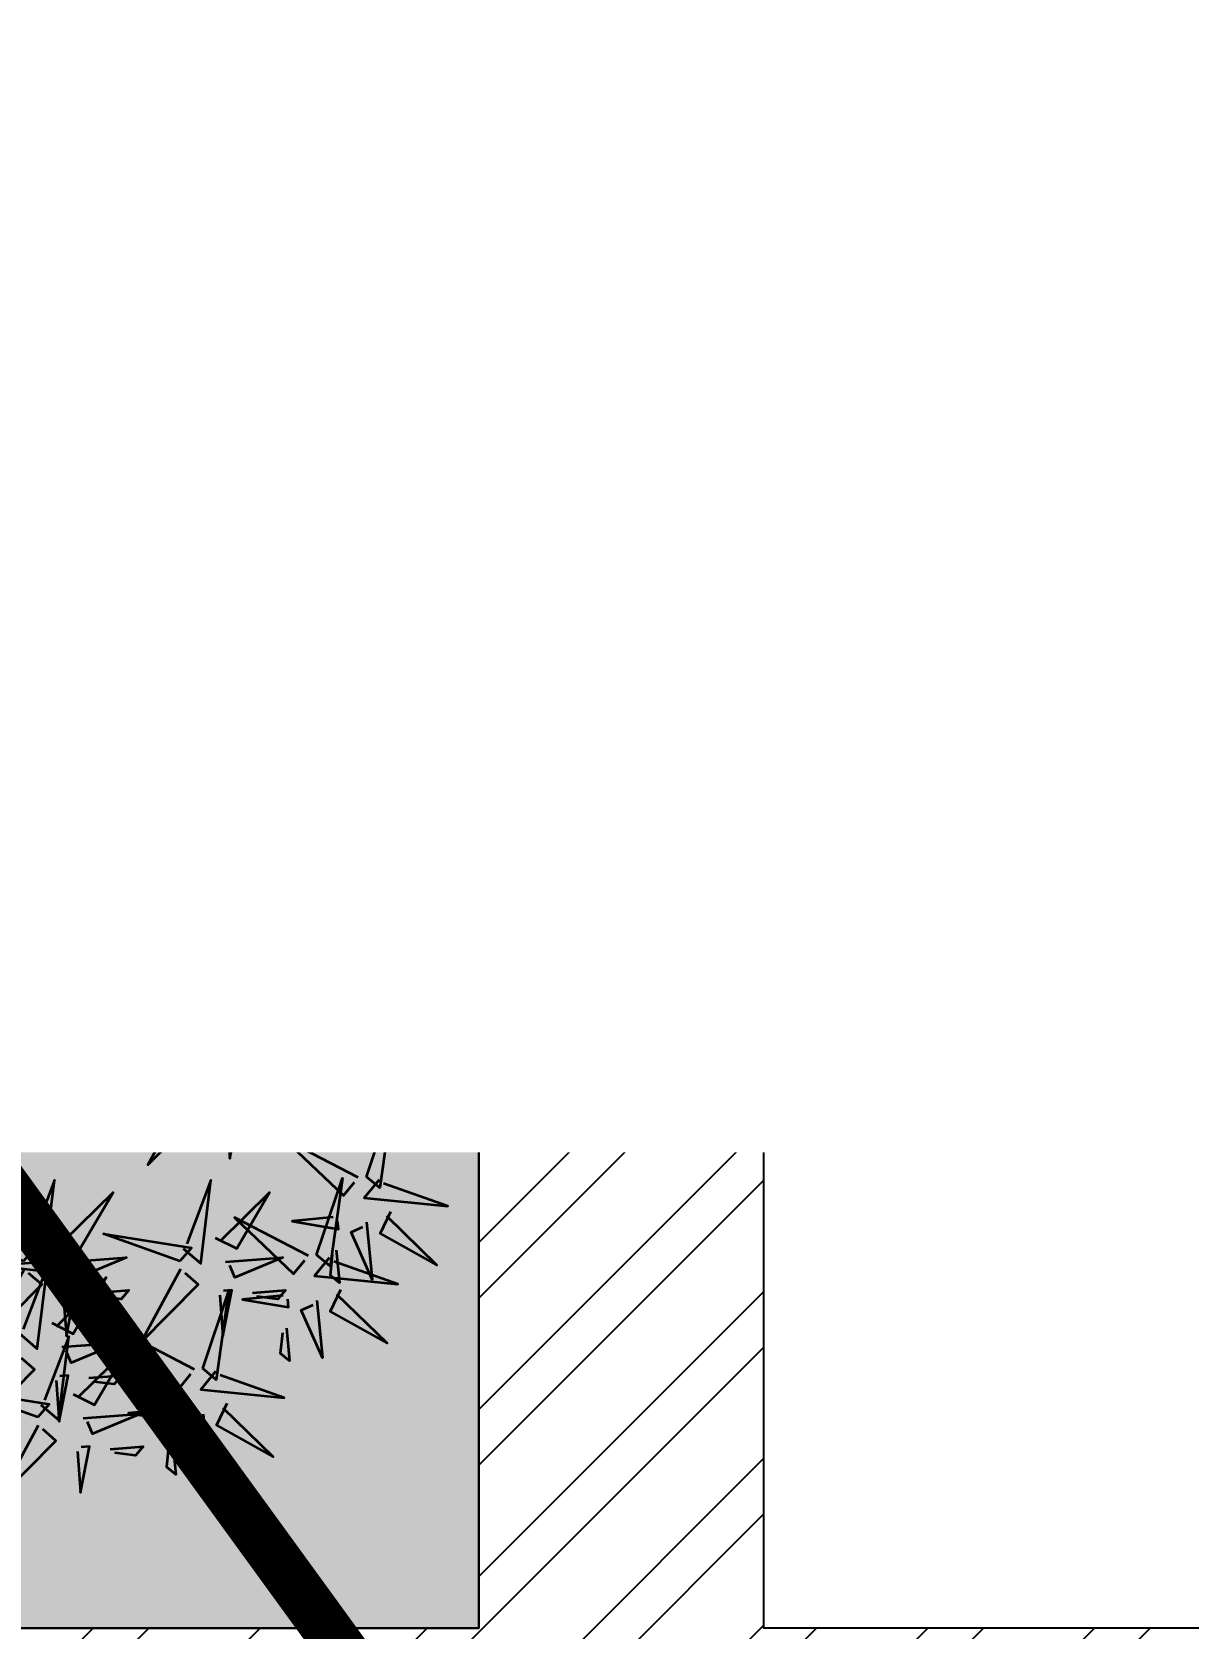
# Model space of a CAD drawing. Header units: millimetres. Extents: x -176651 to 424033, y -469666 to 486614.
# Drawn here: x 225212 to 226145, y 88100 to 89388 of the extents above; entities that cross this region are included whole.
import ezdxf
from ezdxf import colors
from ezdxf.entities.mleader import LeaderData, LeaderLine
from ezdxf.math import Vec2, Vec3

# ---------------------------------------------------------------- set-up
doc = ezdxf.new("R2010")
doc.units = ezdxf.units.MM
doc.set_wipeout_variables(frame=1)
doc.linetypes.add('1625W-Roof Plan$0$DASHED', pattern=[0.75, 0.5, -0.25])
for name, color, linetype in [('1625_West Villa$0$ad-Elevation 10', 8, 'Continuous'), ('1625_West Villa$0$ad-Furniture', 8, 'Continuous'), ('1625_West Villa$0$ad-Verandah', 8, 'Continuous'), ('1625_West Villa$0$ad-Wall', 8, 'Continuous'), ('1625_West Villa$0$ad-Wall hatch', 8, 'Continuous'), ('1625W-Roof Plan$0$ad-Secondary Roof', 8, 'Continuous'), ('ad-Plinth', 8, 'Continuous'), ('Site Levels$0$ad-Lvl-Entance road', 4, 'Continuous')]:
    doc.layers.add(name, color=color, linetype=linetype)
doc.layers.add('1625_West Villa$0$ad-Landscape', color=8, linetype='Continuous', lineweight=35)
doc.styles.add('Site Levels$0$Standard', font='arial.ttf')

# ---------------------------------------------------------------- blocks, each defined once
blk = doc.blocks.new('zw$F00C')
at = {"layer": 'ad-Plinth', "ltscale": 5}
blk.add_lwpolyline([(5.820766091346741e-11, 13620), (12120.00000000006, 13620), (12120, -1.746229827404022e-10), (0, 0), (0, 4745), (2830.000000000058, 4745), (2830.000000000058, 8645), (5.820766091346741e-11, 8645)], close=True, dxfattribs=at)
blk = doc.blocks.new('zw$898C')
at = {"layer": 'ad-Plinth', "ltscale": 5}
blk.add_blockref('zw$F00C', (30903.4580602292, -345403.875552068), dxfattribs=at)
blk = doc.blocks.new('1625_West Villa$0$zw$7F57')
blk.add_wipeout([(229.99999999971737, 1350), (229.99999999971737, -1350), (-4.656612873077393e-10, -1350), (-4.656612873077393e-10, 1350)]).dxf.layer = '1625_West Villa$0$ad-Elevation 10'
at = {"layer": '1625_West Villa$0$ad-Elevation 10'}
for points in [[(0, -1350), (0, 1350)], [(230, -1350), (230, 1350)], [(100, 1300), (100, -1300)], [(130, 1300), (130, -1300)]]:
    blk.add_lwpolyline(points, dxfattribs=at)
blk.add_lwpolyline([(0, -1300), (0, -1350), (230, -1350), (230, -1300)], close=True, dxfattribs=at)
blk = doc.blocks.new('1625_West Villa$0$zw$6266')
at = {"layer": '1625_West Villa$0$ad-Wall hatch', "transparency": 33554610}
h = blk.add_hatch(dxfattribs=at)
h.set_pattern_fill('ANSI32', color=256, scale=10)
h.set_pattern_definition([(45, (388774.3338098577, 102900.034549268), (-67.35192090801866, 67.35192090801866), []), (45, (388819.2351098577, 102900.034549268), (-67.35192090801866, 67.35192090801866), [])])
h.paths.add_polyline_path([(230, 8875.000000000007), (230, 9105.000000000007), (0, 9105.000000000007), (0, 8645.000000000007), (2830, 8645.000000000007), (2830, 4745), (0, 4745), (0, 0), (9240, 7.275957614183465e-12), (9240, 230.0000000000073), (8540, 230.0000000000073), (8540, 4745.000000000007), (4810, 4745), (4810, 4515), (4995, 4515), (4995, 3930), (5110, 3930), (5110, 4630), (8310, 4630), (8310, 3130), (6860, 3130), (6860, 3015), (8310, 3015), (8310, 230), (5110, 230), (5110, 3015), (6060, 3015), (6060, 3130), (4995, 3130), (4995, 230), (230, 230), (230, 4515), (3910.000000356697, 4515), (3910.000000356697, 4745), (3060, 4745), (3060, 8875.000000000007)])
at = {"layer": '1625_West Villa$0$ad-Furniture'}
blk.add_blockref('1625_West Villa$0$zw$7F57', (2830.000000000464, 6695), dxfattribs=at)
at = {"layer": '1625_West Villa$0$ad-Wall'}
blk.add_lwpolyline([(3910.000000356697, 4745), (3060, 4745), (3060, 8875.000000000007), (230, 8875.000000000007), (230, 9105.000000000007), (0, 9105.000000000007), (0, 8645.000000000007), (2830, 8645.000000000007), (2830, 4745), (0, 4745), (0, 0), (9240, 7.275957614183465e-12)], dxfattribs=at)
blk = doc.blocks.new('1625_West Villa$0$bamboo')
at = {"layer": '1625_West Villa$0$ad-Landscape', "color": 76}
blk.add_line((-470.6358691970818, -139.0756956487894), (-761.2263461598195, -217.2149429963902), dxfattribs=at)
for points in [[(-756.3914626883343, 1206.507900116034), (-805.7619018116966, 1354.11698026862), (-782.229139897041, 1185.203505068086), (-756.3914626883343, 1206.507900116034)], [(-412.1044326447882, 1350.922125415877), (-383.6634374228306, 1316.429277701303), (-543.896136702504, 1300.197392937727), (-420.7169917142019, 1343.820660399273)], [(-740.6686548129655, 1204.986153203994), (-598.7620814223774, 1278.5370276412), (-712.2276595905423, 1170.493305489421), (-733.5584060074762, 1196.362941275351)], [(-500.1118570286781, 1137.310182889923), (-534.0174743235111, 1108.171619636938), (-553.5139387585223, 1268.039940061048), (-507.387498613447, 1145.776115715504)], [(-561.9192779264413, 1157.785924581811), (-603.1005368069746, 1137.113294153474), (-666.1797855999321, 1244.807836873457), (-570.3956822510809, 1150.501283767633)], [(-780.7268296326511, 1200.928182013333), (-752.2858344106935, 1166.435334297828), (-912.5185336903669, 1150.203449534252), (-789.3393887020648, 1193.826716995798)], [(-439.4098841417581, 1173.656629769132), (-410.9688889202662, 1139.163782054558), (-571.2015881994739, 1122.931897290051), (-448.0224432121031, 1166.555164751597)], [(-802.4588785641827, 1139.551221146248), (-782.6304424116388, 1097.956908416003), (-891.5890897880308, 1037.087217096239), (-795.3486297582276, 1130.928009218536)], [(-773.1654134192504, 987.3162394892424), (-807.0710307145491, 958.1776762325317), (-826.5674951509573, 1118.045996658504), (-780.4410550058819, 995.7821723138914)], [(-756.7927652020007, 1119.261303463951), (-767.3089370499365, 1009.188564850949), (-726.8494597170502, 1100.493132694624), (-749.682516396977, 1110.638091535307)], [(-692.3992234379984, 1128.898992760107), (-613.7851840630174, 1121.290258196183), (-702.5140927722678, 1106.072850799188), (-701.0117825074121, 1121.797527743503)], [(-581.2736120512709, 1111.715495675802), (-691.5379334152676, 1119.984539764933), (-599.4271834366955, 1081.395640407689), (-589.7500163745135, 1104.430854859762)], [(-461.1419330732897, 1112.279668901116), (-441.3134969207458, 1070.685356171802), (-550.2721442980692, 1009.815664852038), (-454.0316842673346, 1103.656456973404)], [(-698.40846449323, 1066.000284980051), (-704.4177055512555, 1003.101577201858), (-687.1925874119624, 1017.304507234134), (-691.2982156896032, 1057.377073050477)], [(-633.3328007315286, 1052.257077152841), (-696.3409843682311, 1056.982245205902), (-681.7897011972964, 1040.050379552878), (-641.8092050547712, 1044.972436339594)], [(-570.3246170943603, 1047.531909100711), (-576.3284307857975, 968.779040900059), (-593.3523045890033, 1057.179133941419), (-577.6002586805262, 1055.997841929086)], [(-767.0905345734209, 963.0997330211103), (-620.5190704376437, 1015.470399464481), (-788.9174593286589, 988.497531500645), (-767.0905345734209, 963.0997330211103)], [(-768.2912973114289, 947.349159380421), (-691.8615280860104, 806.9721773704514), (-802.196914606262, 918.2105961274356), (-776.7677016351372, 940.064518568106)], [(-592.5592329944484, 770.1620084559545), (-641.9296721182764, 917.7710886094719), (-618.3969102031551, 748.857613408938), (-592.5592329944484, 770.1620084559545)], [(-576.8364251190796, 768.6402615439147), (-434.9298517284915, 842.1911359839141), (-548.3954298971221, 734.1474138293415), (-569.7261763131246, 760.0170496134087)], [(-959.1114679737948, 700.4612185088918), (-817.204894582741, 774.0120929488912), (-930.6704727499746, 665.9683707952499), (-952.0012191683054, 691.8380065793172)], [(-616.8945999382995, 764.5822903532535), (-588.4536047168076, 730.0894426386803), (-748.6863039960153, 713.8575578751042), (-625.5071590086445, 757.48082533665)], [(-638.6266488698311, 703.2053294861689), (-618.7982127172872, 661.6110167559236), (-727.7568600946106, 600.74132543616), (-631.5164000648074, 694.5821175565943)], [(-619.8646844914183, 538.3532458981499), (-669.2351236147806, 685.962326050736), (-645.702361700125, 517.0488508502021), (-619.8646844914183, 538.3532458981499)], [(-592.9605355085805, 682.9154118048027), (-603.4767073574476, 572.8426731908694), (-563.0172300226986, 664.1472410354763), (-585.8502867026255, 674.2921998752281)], [(-528.5669937445782, 692.5531010981649), (-449.9529543691315, 684.9443665361032), (-538.6818630783819, 669.7269591381773), (-537.1795528144576, 685.4516360834241)], [(-534.5762348007411, 629.6543933218345), (-540.5854758573696, 566.7556855417788), (-523.3603577176109, 580.9586155740544), (-527.4659859943204, 621.0311813922599)], [(-604.1418766165152, 536.8314989861101), (-462.2353032249957, 610.3823734261096), (-575.7008813945577, 502.3386512715369), (-597.0316278105602, 528.2082870556042)], [(-650.2912810905837, 428.2480378821492), (-684.1968983854167, 399.1094746282324), (-703.6933628208935, 558.9777950542048), (-657.5669226753525, 436.7139707086608)], [(-712.0987019888125, 448.7237795740366), (-753.2799608688802, 428.0511491466314), (-816.3592096609063, 535.7456918628886), (-720.5751063125208, 441.4391387607902)], [(-644.2000514357351, 532.7735277954489), (-615.7590562133119, 498.2806800808758), (-775.9917554929852, 482.0487953172997), (-652.8126105056144, 525.6720627779141)], [(-665.9321003672667, 471.3965669283643), (-646.1036642147228, 429.8022541990504), (-755.0623115920462, 368.9325628783554), (-658.8218515627086, 462.7733550006524)], [(-555.8724452420138, 460.7443385403603), (-477.258405866567, 453.1356039782986), (-565.9873145758174, 437.9181965803728), (-564.4850043114275, 453.6428735256195)], [(-644.2164022419602, 404.0315314158797), (-497.6449381080456, 456.4021978601813), (-666.0433269990608, 429.4293298963457), (-644.2164022419602, 404.0315314158797)], [(-620.2659870060161, 451.1066492460668), (-630.7821588553488, 341.0339106330648), (-590.3226815196685, 432.3384784776717), (-613.1557382009923, 442.4834373174235)], [(-731.4530361131765, 402.653350665234), (-841.7173574762419, 410.9223947552964), (-749.6066074986011, 372.333495400846), (-739.9294404368848, 395.3687098538503)], [(-645.4171649818309, 388.2809577761218), (-568.9873957564123, 247.9039757642895), (-679.3227822766639, 359.1423945212737), (-653.8935693050735, 380.9963169619441)], [(-561.8816862986423, 397.8456307630986), (-567.8909273543395, 334.9469229839742), (-550.6658092145808, 349.1498530162498), (-554.7714374922216, 389.2224188325927)], [(-783.5122247934341, 343.1949321441352), (-846.5204084292054, 347.9201001962647), (-831.969125259202, 330.9882345451042), (-791.9886291166767, 335.9102913318202)], [(-720.5040411562659, 338.4697640938684), (-726.5078548477031, 259.7168958941475), (-743.5317286509089, 348.1169889327139), (-727.7796827424318, 346.9356969194487)], [(-606.212038624566, 183.8221733933315), (-655.582477748394, 331.4312535468489), (-632.0497158332728, 162.517778346315), (-606.212038624566, 183.8221733933315)], [(-590.4892307491973, 182.3004264812917), (-448.5826573586091, 255.8513009212911), (-562.0482355277054, 147.8075787667185), (-583.3789819446392, 173.6772145507857)], [(-918.1533706076443, 114.1213834490627), (-776.2467972170562, 187.6722578871995), (-889.7123753861524, 79.62853573448956), (-911.0431218021549, 105.4981715194881)], [(-630.5474055688828, 178.2424552906305), (-602.1064103469253, 143.7496075760573), (-762.3391096265987, 127.5177228124812), (-639.1599646392278, 171.140990274027)], [(-510.6431980296038, -20.71503692027181), (-560.0136371534318, 126.8940432323143), (-536.4808752387762, -42.01943196821958), (-510.6431980296038, -20.71503692027181)], [(-444.7468338538893, 143.5729546518996), (-555.0111552188173, 151.841998741962), (-462.9004052397795, 113.2530993847176), (-453.2232381766662, 136.2883138386533)], [(-652.2794545013458, 116.8654944235459), (-632.4510183488019, 75.27118169423193), (-741.4096657242626, 14.40149037353694), (-645.1692056953907, 108.2422824949026)], [(-606.6133411400951, 96.57557674124837), (-617.1295129880309, -13.49716187175363), (-576.670035653282, 77.8074059728533), (-599.5030923341401, 87.95236481167376)], [(-542.2197993751615, 106.2132660355419), (-463.6057599992491, 98.60453147348017), (-552.3346687084995, 83.38712407648563), (-550.8323584436439, 99.11180102080107)], [(-496.8060225346126, 84.11453613080084), (-559.8142061708495, 88.83970418199897), (-545.2629230003804, 71.90783852804452), (-505.2824268587865, 76.82989531662315)], [(-534.9785649748519, -26.29475502297282), (-506.537569751963, -60.78760273754597), (-666.7702690321021, -77.0194875029847), (-543.5911240437999, -33.39622004050761)], [(-444.7468338538893, -401.8594708312303), (-555.0111552188173, -393.5904267430305), (-462.9004052397795, -432.1793260984123), (-453.2232381766662, -409.144111645408)], [(-496.8060225346126, -461.3178893541917), (-559.8142061708495, -456.592721301131), (-545.2629230003804, -473.5245869541541), (-505.2824268587865, -468.6025301665068)]]:
    blk.add_lwpolyline(points, dxfattribs=at)
at = {"layer": '1625_West Villa$0$ad-Landscape', "color": 62}
for points in [[(-834.972834317945, 1007.791981179267), (-876.1540931989439, 987.1193507527933), (-939.2333419905044, 1094.813893469982), (-843.4492386425845, 1000.507340366952)], [(-854.3271684418432, 961.7215522723272), (-964.59148980584, 969.990596363321), (-872.4807398281991, 931.4016970051453), (-862.8035727664828, 954.4369114590809)], [(-1165.971637510695, 756.526151121594), (-1215.342076634523, 904.1352312741801), (-1191.809314719867, 735.2217560745776), (-1165.971637510695, 756.526151121594)], [(-906.3863571230322, 902.2631337512285), (-969.3945407592691, 906.9883018024266), (-954.8432575874031, 890.0564361494035), (-914.8627614472061, 894.9784929361194)], [(-843.3781734863296, 897.537965699099), (-849.3819871777669, 818.7850974984467), (-866.4058609809726, 907.1851905388758), (-850.6538150715642, 906.0038985246792)], [(-1150.248829635791, 755.0044042104855), (-1008.342256244738, 828.5552786495537), (-1121.807834412903, 720.5115564959124), (-1143.138580829371, 746.3811922827736)], [(-974.8342758482322, 701.9829654218629), (-1024.20471497206, 849.5920455735177), (-1000.67195305787, 680.6785703739151), (-974.8342758482322, 701.9829654218629)], [(-1190.307004455011, 750.9464330179617), (-1161.866009233519, 716.4535853043199), (-1322.098708512727, 700.2217005407438), (-1198.919563524425, 743.8449680032209)], [(-1212.039053386077, 689.5694721518084), (-1192.210617233999, 647.9751594224945), (-1301.169264610391, 587.1054681017995), (-1204.928804581519, 680.9462602240965)], [(-999.1696427934803, 696.4032473172992), (-970.7286475715227, 661.9103996027261), (-1130.96134685073, 645.67851483915), (-1007.782201862428, 689.3017823025584)], [(-1101.979398260359, 678.9172437656671), (-1023.365358885378, 671.3085092008114), (-1112.094267594628, 656.0911018028855), (-1110.591957330704, 671.8157787481323)], [(-1166.372940025292, 669.2795544704422), (-1176.889111874159, 559.2068158583716), (-1136.42963453941, 650.5113837011158), (-1159.262691219337, 660.6563425427303)], [(-1059.871615677606, 523.6987143727019), (-1093.777232973371, 494.5601511169225), (-1113.273697408382, 654.4284715447575), (-1067.147257263307, 532.1646471992135)], [(-1121.679036577232, 544.1744560645893), (-1162.860295456834, 523.5018256362528), (-1225.939544249792, 631.1963683543727), (-1130.155440900009, 536.8898152504116)], [(-1107.988639317453, 616.0185359865427), (-1113.997880372684, 553.1198282074183), (-1096.772762234323, 567.3227582396939), (-1100.878390511032, 607.3953240588307)], [(-1020.901691725012, 635.0262864520773), (-1001.073255572468, 593.4319737199694), (-1110.031902948394, 532.5622824020684), (-1013.791442919057, 626.4030745215714)], [(-975.2355783632956, 614.7363687707111), (-985.7517502107657, 504.6636301558465), (-945.2922728774138, 595.9681980013847), (-968.1253295573406, 606.1131568420678)], [(-910.842036598362, 624.374058063142), (-832.2279972224496, 616.7653235020116), (-920.9569059321657, 601.5479161040857), (-919.454595668707, 617.2725930484012)], [(-1288.845769839827, 429.2667120750993), (-1338.216208963655, 576.8757922258228), (-1314.683447049465, 407.9623170262203), (-1288.845769839827, 429.2667120750993)], [(-1053.796736830845, 499.4822079073638), (-907.2252726955339, 551.852874350734), (-1075.623661587015, 524.8800063841045), (-1053.796736830845, 499.4822079073638)], [(-916.8512776545249, 561.4753502858803), (-922.8605187111534, 498.5766425067559), (-905.6354005727917, 512.7795725399628), (-909.7410288499668, 552.8521383581683)], [(-1273.12296196539, 427.7449651630595), (-1131.216388574336, 501.2958396011963), (-1244.681966742501, 393.2521174484864), (-1266.0127131599, 419.1217532334849)], [(-1141.03337070113, 498.1040271567181), (-1251.297692064196, 506.3730712467805), (-1159.186942086089, 467.7841718886048), (-1149.509775023907, 490.8193863434717)], [(-1054.997499568388, 483.7316342657432), (-978.567730344832, 343.3546522548422), (-1088.903116864152, 454.5930710118264), (-1063.473903893027, 476.4469934524968)], [(-1193.092559380922, 438.6456086356193), (-1256.100743018091, 443.3707766868174), (-1241.549459847156, 426.438911032863), (-1201.568963703699, 431.3609678233042)], [(-1130.08437574422, 433.9204405834898), (-1136.088189435657, 355.1675723837689), (-1153.112063239329, 443.5676654232666), (-1137.36001732992, 442.3863734109327)], [(-1313.181136785541, 423.6869939705357), (-1284.740141563118, 389.1941462559626), (-1444.97284084186, 372.9622614914551), (-1321.793695854489, 416.5855289557949)], [(-1334.913185716607, 362.3100331053138), (-1315.084749563131, 320.7157203732058), (-1424.043396939989, 259.8460290553048), (-1327.802936910652, 353.6868211748078)], [(-1289.247072355356, 342.0201154230163), (-1299.763244203292, 231.9473768109456), (-1259.303766868543, 323.2519446527585), (-1282.136823549401, 333.396903494373)], [(-1224.853530590422, 351.6578047182411), (-1146.23949121451, 344.049070155248), (-1234.96839992376, 328.8316627573222), (-1233.466089660302, 344.5563397016376)], [(-1230.862771646585, 288.7590969381854), (-1236.872012702748, 225.8603891599923), (-1219.646894564386, 240.0633191931993), (-1223.752522841562, 280.1358850104734)], [(-1165.971637510695, 102.0072730258107), (-1215.342076634523, 249.6163531774655), (-1191.809314719867, 80.70287797693163), (-1165.971637510695, 102.0072730258107)], [(-933.8761784830131, 115.6431303611025), (-983.2466176073067, 263.2522105108947), (-959.7138556917198, 94.33873531222343), (-933.8761784830131, 115.6431303611025)], [(-1150.248829635791, 100.4855261137709), (-1008.342256244738, 174.0364005509764), (-1121.807834412903, 65.99267839919776), (-1143.138580829371, 91.86231418512762)], [(-1357.109158936888, -47.98658916447312), (-1406.479598062113, 99.62249098718166), (-1382.946836146526, -69.29098421242088), (-1357.109158936888, -47.98658916447312)], [(-1190.307004455011, 96.42755492217839), (-1161.866009233519, 61.93470720853657), (-1322.098708512727, 45.70282244216651), (-1198.919563524425, 89.32608990557492)], [(-958.2115454273298, 110.0634122556075), (-929.7705502058379, 75.57056454196572), (-1090.003249485046, 59.33867977745831), (-966.8241044976749, 102.9619472408667)], [(-1212.039053386077, 35.0505940541625), (-1192.210617233999, -6.543718674220145), (-1301.169264610391, -67.41340999584645), (-1204.928804581519, 26.42738212645054)], [(-979.9435943588614, 48.68645139038563), (-960.1151582072489, 7.092138659209013), (-1069.07380558271, -53.77755265962332), (-972.8333455543034, 40.06323946081102)], [(-869.8839392336085, 38.03422300331295), (-791.2698998581618, 30.42548844125122), (-879.9988085674122, 15.20808104239404), (-878.4964983020909, 30.93275798670948)], [(-548.2290404313244, 43.31455825828016), (-554.2382814874873, -19.58414952084422), (-537.0131633477286, -5.381219488568604), (-541.1187916263007, 34.69134632963687)], [(-1341.386351062451, -49.50833607651293), (-1199.479777671397, 24.04253836162388), (-1312.945355840959, -84.00118379108608), (-1334.276102257427, -58.13154800701886)], [(-1166.372940025292, 14.76067637372762), (-1176.889111874159, -95.31206223834306), (-1136.42963453941, -4.007494395598769), (-1159.262691219337, 6.137464446015656)], [(-1101.979398260359, 24.39836566895247), (-1023.365358885378, 16.78963110409677), (-1112.094267594628, 1.572223706170917), (-1110.591957330704, 17.29690065048635)], [(-934.2774809966795, 28.3965337080881), (-944.7936528469436, -81.67620490398258), (-904.334175511729, 9.628362938761711), (-927.1672321930528, 19.77332178037614)], [(-875.8931802902371, -24.86448477581143), (-881.9024213459343, -87.76319255400449), (-864.6773032066412, -73.56026252172887), (-868.7829314838164, -33.48769670445472)], [(-718.5546701895073, -144.4560210574418), (-752.4602874843404, -173.59458431229), (-771.9567519198172, -13.72626388631761), (-725.8303117742762, -135.9900882318616)], [(-1381.444525883067, -53.56630726717412), (-1353.003530660179, -88.05915498174727), (-1513.236229938921, -104.2910397462547), (-1390.057084952481, -60.66777228470892)], [(-1107.988639317453, -38.50034211017191), (-1113.997880372684, -101.3990498902276), (-1096.772762234323, -87.19611985702068), (-1100.878390511032, -47.12355403974652)], [(-780.3620910877362, -123.9802793664858), (-821.5433499678038, -144.652909793891), (-884.62259875983, -36.95836707763374), (-788.8384954114445, -131.2649201797321)], [(-556.7106139063835, -87.67171589005738), (-536.8821777538396, -129.2660286203027), (-645.840825129766, -190.1357199400663), (-549.6003650999628, -96.29492781776935)], [(-1403.176574814133, -114.9432681342587), (-1383.348138662055, -156.5375808635727), (-1492.306786038447, -217.4072721842676), (-1396.066326008644, -123.5664800619707)], [(-712.4797913418151, -168.6725275246426), (-565.9083272069693, -116.301861080341), (-734.3067160979845, -143.274729045108), (-712.4797913418151, -168.6725275246426)], [(-1357.510461452417, -135.2331858156249), (-1368.02663330175, -245.3059244295582), (-1327.567155965604, -154.0013565849513), (-1350.400212647859, -143.8563977451995)], [(-1293.116919687483, -125.5954965222627), (-1214.502880312968, -133.2042310833931), (-1303.231789022218, -148.4216384822503), (-1301.729478757363, -132.6969615370035)], [(-1143.67913428694, -283.1814347328618), (-1143.02391099697, -123.3478419398889), (-1099.929574431852, -273.9823714550585), (-1132.741744323634, -280.8816689131781)], [(-799.7164252116345, -170.0507082752883), (-909.9807465751655, -161.7816641842946), (-817.8699965975247, -200.3705635406077), (-808.1928295353428, -177.3353490876034)], [(-1299.126160744578, -188.4942043004557), (-1305.135401800741, -251.3929120795801), (-1287.910283661447, -237.1899820463732), (-1292.015911938623, -197.1174162281677)], [(-1053.88308982132, -275.7071864139289), (-1010.680763788987, -209.5889661265537), (-1038.351850342937, -295.2551770722494), (-1051.586165064014, -286.6310646524653)], [(-713.6805540807545, -184.4231011644006), (-637.2507848548703, -324.8000831753016), (-747.5861713755876, -213.5616644192487), (-722.1569584039971, -191.7077419785783)], [(-851.7756138923578, -229.5091267963871), (-914.7837975285947, -224.783958745189), (-900.2325143581256, -241.7158243963495), (-860.2520182156004, -236.7937676087022)], [(-788.7674302551895, -234.2342948466539), (-794.7712439466268, -312.9871630473062), (-811.7951177498326, -224.5870700078085), (-796.0430718408898, -225.7683620201424)], [(-1152.319599494804, -296.4050787882879), (-1305.990292808041, -271.6826432486996), (-1145.428825222887, -329.1767135020345), (-1152.319599494804, -296.4050787882879)], [(-841.4288025167771, -403.5364170707762), (-875.3344198125415, -432.6749803265557), (-894.8308842475526, -272.806659899652), (-848.7044441034086, -395.070484245196)], [(-903.2362234164029, -383.0606753798202), (-944.4174822960049, -403.7333058072254), (-1007.496731088962, -296.0387630891055), (-911.7126277391799, -390.3453161930665)], [(-1158.663139943499, -320.5526010850444), (-1114.913580089342, -311.3535378081724), (-1174.849602712318, -460.8382032196969), (-1156.366215186194, -331.4764793217182)], [(-1075.210635926574, -337.2258750647306), (-982.5704328794964, -397.5946619948372), (-1044.695390792564, -319.4026993671432), (-1064.273245962337, -334.926109245047)], [(-1000.945830937009, -310.2036360902712), (-948.0085720531642, -344.7000857666135), (-952.6024215687066, -322.8523292886093), (-990.0084409741685, -307.9038702705875)], [(-1114.366346266121, -368.2726948168129), (-1068.319861655124, -369.9975097794086), (-1064.928469252773, -494.7597020361573), (-1103.42895630328, -365.9729289971292)], [(-835.3539236700162, -427.7529235370457), (-688.7824595347047, -375.3822570946068), (-857.1808484261855, -402.355125060305), (-835.3539236700162, -427.7529235370457)], [(-922.5905575398356, -429.1311042867601), (-1032.854878903367, -420.8620601966977), (-940.7441289252602, -459.4509595548734), (-931.0669618630782, -436.4157451000065)], [(-1179.624443140812, -607.0548719810322), (-1228.994882265106, -459.4457918293774), (-1205.462120349985, -628.3592670299113), (-1179.624443140812, -607.0548719810322)], [(-836.5546864084899, -443.5034971786663), (-760.124917183537, -583.880479188636), (-870.460303703323, -472.6420604325831), (-845.0310907321982, -450.7881379909813)], [(-974.6497462200932, -488.5895228087902), (-1037.657929857261, -483.8643547566608), (-1023.106646686327, -500.7962204096839), (-983.1261505428702, -495.8741636229679)], [(-911.641562584322, -493.3146908599883), (-917.6453762748279, -572.0675590597093), (-934.6692500784993, -483.6674660211429), (-918.9172041686252, -484.8487580344081)], [(-1163.901635265909, -608.5766188940033), (-1021.995061874855, -535.0257444540039), (-1135.460640044417, -643.0694666076452), (-1156.791386460885, -617.1998308235779)], [(-1203.959810086526, -612.6345900837332), (-1175.518814863637, -647.1274377983063), (-1335.751514142845, -663.3593225637451), (-1212.57236915594, -619.7360551031306)], [(-1084.05560254585, -757.0487341722474), (-1133.426041669678, -609.4396540215239), (-1109.893279755488, -778.3531292201951), (-1084.05560254585, -757.0487341722474)], [(-889.583577549085, -723.955971762538), (-930.7648364296183, -744.6286021908745), (-993.8440852221102, -636.9340594718233), (-898.0599818727933, -731.2406125757843)], [(-827.7761566503905, -744.431713453494), (-861.6817739442922, -773.5702767102048), (-881.1782383816317, -613.7019562842324), (-835.0517982365564, -735.9657806288451)], [(-589.2245696596801, -723.955971762538), (-630.4058285406791, -744.6286021908745), (-693.4850773331709, -636.9340594727546), (-597.7009739843197, -731.2406125757843)], [(-527.4171487614512, -744.431713453494), (-561.3227660562843, -773.5702767102048), (-580.8192304926924, -613.7019562842324), (-534.6927903476171, -735.9657806297764)], [(-1225.691859017592, -674.0115509508178), (-1205.863422865514, -715.605863681063), (-1314.822070241906, -776.4755550008267), (-1218.581610212103, -682.6347628803924)], [(-1180.025745656341, -694.3014686331153), (-1190.541917504743, -804.3742072470486), (-1150.082440169528, -713.069639403373), (-1172.915496850852, -702.9246805636212)], [(-1115.632203891873, -684.6637793397531), (-1037.018164515961, -692.2725139008835), (-1125.747073225211, -707.4899212997407), (-1124.24476295989, -691.7652443544939)], [(-1068.332794670947, -758.5704810842872), (-926.4262212798931, -685.019606645219), (-1039.891799448058, -793.063328797929), (-1061.222545865923, -767.1936930129305)], [(-821.7012778040953, -768.6482199216262), (-675.1298136669211, -716.2775534782559), (-843.5282025602646, -743.2504214411601), (-821.7012778040953, -768.6482199216262)], [(-444.7468338538893, -715.4831337574869), (-555.0111552188173, -707.2140896674246), (-462.9004052397795, -745.8029890246689), (-453.2232381766662, -722.7677745707333)], [(-521.3422699151561, -768.6482199216262), (-374.7708057789132, -716.2775534782559), (-543.1691946713254, -743.2504214411601), (-521.3422699151561, -768.6482199216262)], [(-1108.390969491564, -762.628452276811), (-1079.949974268675, -797.1212999913841), (-1240.182673548348, -813.3531847549602), (-1117.003528560512, -769.7299172924832)], [(-1121.641444948036, -747.5624871170148), (-1127.650686003733, -810.4611948952079), (-1110.42556786444, -796.2582648638636), (-1114.531196142081, -756.1856990456581)], [(-908.9379116729833, -770.0264006694779), (-1019.202233037446, -761.7573565784842), (-927.0914830593392, -800.3462559366599), (-917.4143159957603, -777.3110414827242)], [(-608.5789037840441, -770.0264006704092), (-718.8432251480408, -761.7573565784842), (-626.7324751699343, -800.3462559366599), (-617.055308108218, -777.3110414827242)], [(-822.9020405416377, -784.3987935623154), (-746.4722713171504, -924.775775572285), (-856.8076578364708, -813.5373568143696), (-831.3784448658116, -791.6834343746305)], [(-513.7645028955303, -908.061432977207), (-547.670120189432, -937.1999962329865), (-567.1665846258402, -777.3316758051515), (-521.0401444807649, -899.5955001497641)], [(-496.8060225346126, -774.9415522785857), (-559.8142061708495, -770.2163842273876), (-545.2629230003804, -787.1482498794794), (-505.2824268587865, -782.2261930936947)], [(-522.5430326522328, -784.3987935623154), (-446.1132634282112, -924.775775572285), (-556.4486499475315, -813.5373568143696), (-531.0194369768724, -791.6834343746305)], [(-1130.12301842263, -824.0054131420329), (-1110.294582270551, -865.5997258732095), (-1219.253229646012, -926.4694171929732), (-1123.012769616675, -832.6286250716075)], [(-960.997100353241, -829.4848191905767), (-1024.005283989478, -824.7596511393785), (-1009.454000819009, -841.6915167924017), (-969.4735046778806, -836.7694600056857)], [(-897.9889167174697, -834.2099872436374), (-903.9927304089069, -912.9628554442897), (-921.0166042121127, -824.5627624029294), (-905.2645583022386, -825.7440544180572)], [(-660.6380924643017, -829.4848191905767), (-723.6462761010043, -824.7596511393785), (-709.0949929296039, -841.6915167924017), (-669.11449678801, -836.7694600056857)], [(-575.5719237932935, -887.585691286251), (-616.7531826742925, -908.2583217136562), (-679.8324314649217, -800.5637789955363), (-584.0483281174675, -894.8703320994973)], [(-597.6299088285305, -834.2099872436374), (-603.6337225199677, -912.9628554442897), (-620.6575963231735, -824.5627624029294), (-604.9055504132994, -825.7440544180572)], [(-1084.456905060913, -844.2953308233991), (-1094.973076908384, -954.3680694373325), (-1054.513599575032, -863.0635015936568), (-1077.346656255424, -852.9185427529737)], [(-1020.063363296445, -834.6576415309682), (-941.4493239200674, -842.2663760920987), (-1030.178232629783, -857.4837834900245), (-1028.675922365859, -841.7591065457091)], [(-865.612789385952, -975.2217206079513), (-914.9832285093144, -827.6126404553652), (-891.4504665946588, -996.526115655899), (-865.612789385952, -975.2217206079513)], [(-1026.072604352143, -897.55634930823), (-1032.081845408771, -960.4550570873544), (-1014.856727270409, -946.2521270541474), (-1018.962355547585, -906.1795612368733)], [(-849.8899815105833, -976.7434675209224), (-707.9834081199951, -903.192593080923), (-821.4489862881601, -1011.236315234564), (-842.7797327050939, -985.366679450497)], [(-554.7226002598181, -1044.41951904539), (-588.6282175546512, -1073.558082299307), (-608.124681990128, -913.6897618751973), (-561.9982418450527, -1035.953586220741)], [(-616.530021158047, -1023.943777353503), (-657.7112800385803, -1044.616407782771), (-720.7905288301408, -936.9218650637195), (-625.0064254817553, -1031.228418167681)], [(-594.9262579176575, -933.6561201931909), (-705.1905792811885, -925.3870761021972), (-613.0798293035477, -963.9759754603729), (-603.4026622409001, -940.9407610064372)], [(-508.8903867867775, -948.0285130850971), (-432.4606175608933, -1088.405495095067), (-542.7960040806793, -977.1670763380826), (-517.3667911104858, -955.3131538974121)], [(-889.9481563302688, -980.8014387115836), (-861.5071611078456, -1015.294286426157), (-1021.739860387985, -1031.526171189733), (-898.5607153996825, -987.9029037272558)], [(-646.9854465983808, -993.1145387142897), (-709.9936302341521, -988.3893706621602), (-695.4423470641486, -1005.321236317046), (-655.4618509220891, -1000.399179528467)], [(-583.9772629612125, -997.8397067654878), (-589.9810766526498, -1076.592574965209), (-607.0049504558556, -988.1924819266424), (-591.2529045464471, -989.3737739389762)], [(-548.6477214125916, -1068.636025512591), (-402.0762572772801, -1016.265359069221), (-570.4746461678296, -1043.238227033056), (-548.6477214125916, -1068.636025512591)], [(-911.6802052622661, -1042.178399577737), (-891.8517691097222, -1083.772712308913), (-1000.810416485649, -1144.642403627746), (-904.5699564558454, -1050.801611508243)], [(-866.0140919000842, -1062.468317260034), (-876.5302637475543, -1172.541055873968), (-836.070786414668, -1081.236488028429), (-858.9038430945948, -1071.09152919054)], [(-801.6205501356162, -1052.830627967604), (-723.0065107592382, -1060.439362527803), (-811.7354194694199, -1075.656769925728), (-810.2331092050299, -1059.932092981413)], [(-635.8843552819453, -1070.014206261374), (-746.148676644545, -1061.745162171312), (-654.0379266678356, -1100.334061527625), (-644.3607596056536, -1077.298847075552)], [(-549.8484841505997, -1084.38659915328), (-473.4187149251811, -1224.76358116325), (-583.7541014454328, -1113.525162405334), (-558.324888474308, -1091.671239965595)], [(-807.6297911908478, -1115.729335743934), (-813.6390322479419, -1178.628043523058), (-796.4139141095802, -1164.425113490783), (-800.5195423867553, -1124.352547672577)], [(-687.943543962203, -1129.472624781542), (-750.9517275984399, -1124.747456731275), (-736.4004444279708, -1141.679322383367), (-696.4199482859112, -1136.757265596651)], [(-624.9353603255004, -1134.197792834602), (-630.9391740169376, -1212.950661035255), (-647.9630478196777, -1124.550567994826), (-632.2110019102693, -1125.731860009022)]]:
    blk.add_lwpolyline(points, dxfattribs=at)
blk = doc.blocks.new('1625_West Villa$0$zw$6CCD')
at = {"transparency": 33554559}
h = blk.add_hatch(color=256, dxfattribs=at)
h.dxf.hatch_style = 1
h.set_gradient(color1=(153, 204, 0), color2=(63, 127, 0), tint=1, name='INVSPHERICAL')
h.paths.add_polyline_path([(0, -4975), (2830, -4975), (2830, -8875), (0, -8875)])
h = blk.add_hatch(dxfattribs=at)
h.set_pattern_fill('GRASS', color=74)
h.set_pattern_definition([(90, (-461574.1592726478, 207857.7810774925), (-17.96051224, 17.96051224), [4.7625, -31.15852448]), (45, (-461574.1592726478, 207857.7810774925), (-17.96051224213831, 17.96051224213831), [4.7625, -20.6375]), (135, (-461574.1592726478, 207857.7810774925), (-17.96051224213831, -17.9605122421383), [4.7625, -20.6375])])
h.paths.add_polyline_path([(2830, -4975), (0, -4975), (0, -8875), (2830, -8875)])
at = {"layer": '1625_West Villa$0$ad-Elevation 10'}
blk.add_lwpolyline([(0, -4975), (2830, -4975), (2830, -8875), (0, -8875)], close=True, dxfattribs=at)
at = {"layer": '1625_West Villa$0$ad-Landscape', "linetype": 'Continuous', "xscale": -0.4205116771710663, "yscale": 0.4205116771710663, "zscale": 0.4205116771710663}
blk.add_blockref('1625_West Villa$0$bamboo', (2243.306487495312, -8255.515621129656), dxfattribs=at)
blk = doc.blocks.new('1625W-Roof Plan$0$A$Ca594aa6c')
at = {"layer": '1625W-Roof Plan$0$ad-Secondary Roof', "linetype": '1625W-Roof Plan$0$DASHED', "ltscale": 2, "const_width": 40}
blk.add_lwpolyline([(2380.000000000233, -8425), (4485.371900826693, -11322.50000000012), (2380.000000000233, -14220.00000000012), (-600.0000000002328, -14220.00000000012), (-600.0000000002328, -8425)], close=True, dxfattribs=at)
blk = doc.blocks.new('1625W-Roof Plan')
blk.add_blockref('1625W-Roof Plan$0$A$Ca594aa6c', (-1.964508555829525e-10, 13620.00000000012))
blk = doc.blocks.new('1625_West Villa')
at = {"layer": '1625_West Villa$0$ad-Verandah'}
blk.add_blockref('1625_West Villa$0$zw$6CCD', (-2.003908753162585e-10, 13620.00000000012), dxfattribs=at)
blk.add_blockref('1625W-Roof Plan', (0, 0))
blk.add_blockref('1625_West Villa$0$zw$6266', (-2.037268131971359e-10, 1.091393642127514e-10))
blk = doc.blocks.new("All Plot's Villa Plans")
at = {"ltscale": 5}
blk.add_blockref('1625_West Villa', (222742.2775057808, 83354.89996863343), dxfattribs=at)
blk = doc.blocks.new('Site Levels$0$zw$1B0B')
at = {"layer": 'Site Levels$0$ad-Lvl-Entance road'}
ml = blk.add_multileader_mtext('Standard', dxfattribs=at)
ml.set_content('{\\fArial|b1|i0|c0|p34;497.57}', color=256, style='Site Levels$0$Standard')
ml.set_leader_properties()
ml.build(insert=Vec2(0, 0))
ml.multileader.update_dxf_attribs({"has_text_frame": 1, "arrow_head_size": 1219.185520362172, "scale": 12})
ctx = ml.context
ctx.base_point, ctx.scale, ctx.char_height, ctx.arrow_head_size, ctx.landing_gap_size, ctx.plane_origin = Vec3(215314.5259576659, -9726.371328576992), 12, 1219.185520362172, 1219.185520362172, 609.5927601810861, Vec3(213475.2533245436, -5006.154383739777)
notes = []
notes.append((ctx, [(0, (1, 1, 0), (214469.5526401071, -9726.371328576992), (1, 0), 844.9733175588046, [(0, [(213475.2533245436, -5006.154383740155)], 0, [])])]))
ctx.mtext.insert, ctx.mtext.width, ctx.mtext.defined_height, ctx.mtext.flow_direction = Vec3(215924.118717847, -9105.96723704208), 5138.489327845917, 1392.364850125974, 5
ctx.mtext.has_bg_fill, ctx.mtext.bg_color, ctx.mtext.bg_scale_factor, ctx.mtext.bg_transparency, ctx.mtext.use_window_bg_color = 1, -1027028792, 1.5, 0, 1
for ctx, leaders in notes:
    for number, flags, end, landing, length, lines in leaders:
        leader = LeaderData()
        leader.index, (leader.has_last_leader_line, leader.has_dogleg_vector, leader.attachment_direction) = number, flags
        leader.last_leader_point, leader.dogleg_vector, leader.dogleg_length = Vec3(end), Vec3(landing), length
        for number, points, colour, breaks in lines:
            line = LeaderLine()
            line.index, line.vertices, line.color, line.breaks = number, Vec3.list(points), colors.encode_raw_color(colour), breaks
            leader.lines.append(line)
        ctx.leaders.append(leader)
blk = doc.blocks.new('Site Levels')
at = {"layer": 'Site Levels$0$ad-Lvl-Entance road', "ltscale": 5}
blk.add_blockref('Site Levels$0$zw$1B0B', (-5982.938275551889, 99418.55435237312), dxfattribs=at)

msp = doc.modelspace()

# ---------------------------------------------------------------- block references
at = {"ltscale": 5}
msp.add_blockref("All Plot's Villa Plans", (0, 0), dxfattribs=at)

# ---------------------------------------------------------------- next in the draw order: block references
msp.add_blockref('zw$898C', (191838.8194455516, 428758.7755207014), dxfattribs=at)

# ---------------------------------------------------------------- next in the draw order: block references
msp.add_blockref('Site Levels', (0, 0), dxfattribs=at)

doc.saveas('drawing.dxf')
